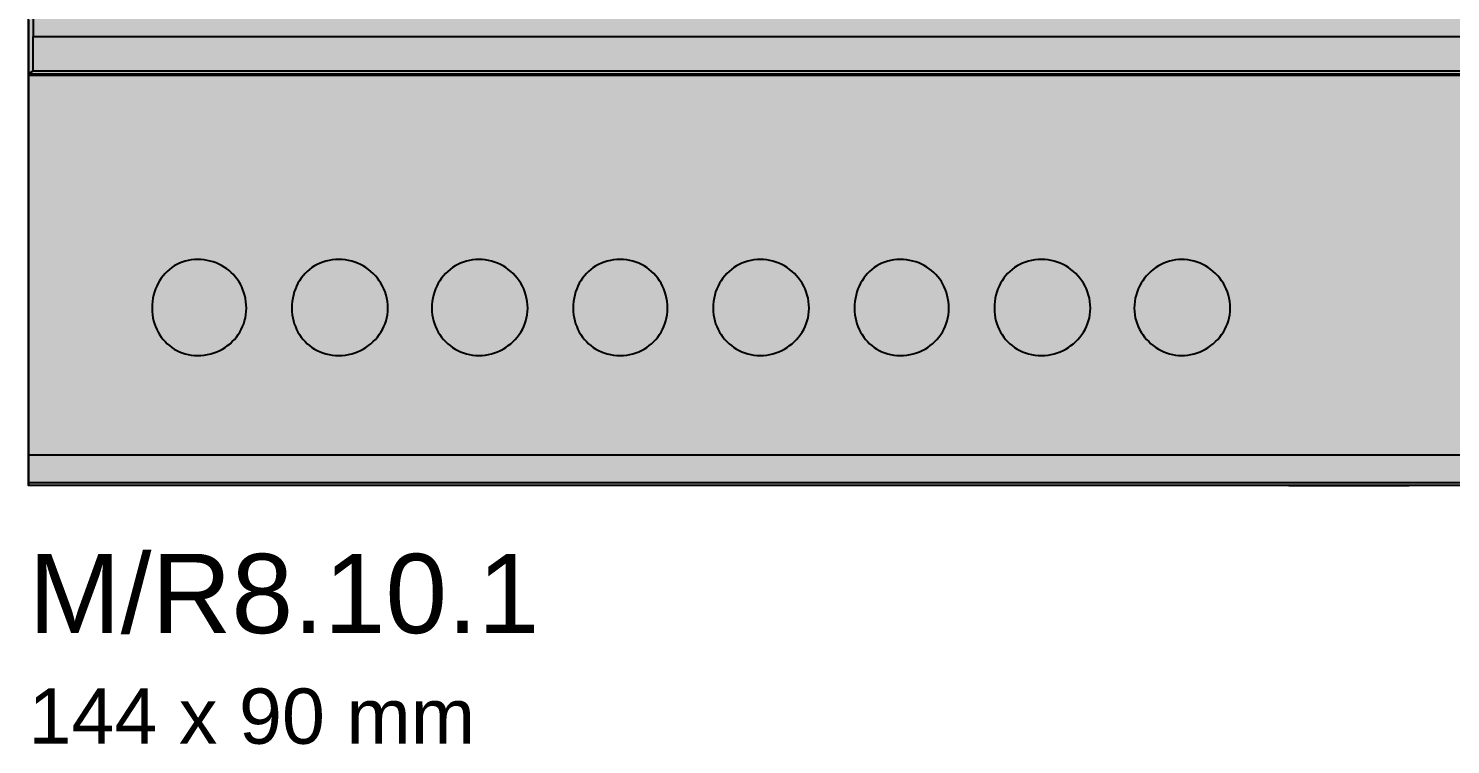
# Model space of a CAD drawing. Header units: millimetres. Extents: x 0 to 966, y -664 to 90.
# Drawn here: x 250 to 327.1, y -274 to -235.2 of the extents above; entities that cross this region are included whole.
import ezdxf

# ---------------------------------------------------------------- set-up
doc = ezdxf.new("R2010")
doc.units = ezdxf.units.MM
for name, color, linetype in [('HDL_BODY', 7, 'Continuous'), ('HDL_COLOUR', 7, 'Continuous'), ('HDL_DETAIL', 7, 'Continuous')]:
    doc.layers.add(name, color=color, linetype=linetype)
doc.styles.add('HDL_ARIAL', font='arial.ttf')

# ---------------------------------------------------------------- blocks, each defined once
blk = doc.blocks.new('M_R8.10.1_FRONT')
at = {"layer": 'HDL_BODY', "true_color": 0x202126}
blk.add_hatch(color=250, dxfattribs=at).paths.add_polyline_path([(0, 0), (144, 0), (144, 90), (0, 90)])
at = {"layer": 'HDL_BODY', "true_color": 0x2a2a30}
blk.add_hatch(color=250, dxfattribs=at).paths.add_polyline_path([(0.4, 20.52), (143.6, 20.52), (143.6, 68.31), (0.4, 68.31)])
at = {"layer": 'HDL_BODY', "true_color": 0x23242a}
blk.add_hatch(color=250, dxfattribs=at).paths.add_polyline_path([(0.4, 0.5), (143.6, 0.5), (143.6, 19.8), (0.4, 19.8)])
at = {"layer": 'HDL_COLOUR', "true_color": 0x18191d}
for points in [[(11.816, 9.618), (11.81, 9.796), (11.794, 9.97), (11.768, 10.141), (11.731, 10.307), (11.685, 10.469), (11.629, 10.626), (11.564, 10.777), (11.49, 10.923), (11.407, 11.063), (11.316, 11.197), (11.218, 11.325), (11.111, 11.446), (10.997, 11.56), (10.877, 11.666), (10.749, 11.765), (10.615, 11.856), (10.475, 11.938), (10.329, 12.012), (10.178, 12.077), (10.021, 12.133), (9.859, 12.18), (9.693, 12.217), (9.523, 12.243), (9.348, 12.259), (9.17, 12.265), (8.996, 12.259), (8.825, 12.241), (8.659, 12.212), (8.497, 12.173), (8.341, 12.123), (8.189, 12.062), (8.043, 11.992), (7.903, 11.912), (7.769, 11.823), (7.641, 11.725), (7.52, 11.618), (7.407, 11.504), (7.3, 11.381), (7.201, 11.251), (7.11, 11.114), (7.028, 10.971), (6.954, 10.82), (6.889, 10.664), (6.833, 10.502), (6.786, 10.334), (6.749, 10.162), (6.723, 9.985), (6.707, 9.803), (6.701, 9.618), (6.707, 9.443), (6.723, 9.271), (6.749, 9.102), (6.786, 8.938), (6.833, 8.778), (6.889, 8.622), (6.954, 8.472), (7.028, 8.327), (7.11, 8.188), (7.201, 8.055), (7.3, 7.928), (7.407, 7.809), (7.52, 7.697), (7.641, 7.593), (7.769, 7.496), (7.903, 7.409), (8.043, 7.33), (8.189, 7.26), (8.341, 7.2), (8.497, 7.15), (8.659, 7.111), (8.825, 7.082), (8.996, 7.065), (9.17, 7.059), (9.356, 7.065), (9.537, 7.082), (9.714, 7.111), (9.887, 7.15), (10.054, 7.2), (10.216, 7.26), (10.372, 7.33), (10.522, 7.409), (10.666, 7.496), (10.803, 7.593), (10.933, 7.697), (11.055, 7.809), (11.17, 7.928), (11.276, 8.055), (11.374, 8.188), (11.463, 8.327), (11.543, 8.472), (11.613, 8.622), (11.674, 8.778), (11.724, 8.938), (11.764, 9.102), (11.792, 9.271), (11.81, 9.443), (11.816, 9.618)], [(19.488, 9.618), (19.481, 9.803), (19.463, 9.985), (19.432, 10.162), (19.39, 10.334), (19.337, 10.502), (19.273, 10.664), (19.199, 10.82), (19.115, 10.971), (19.023, 11.114), (18.921, 11.251), (18.812, 11.381), (18.694, 11.504), (18.569, 11.618), (18.437, 11.725), (18.299, 11.823), (18.155, 11.912), (18.006, 11.992), (17.851, 12.062), (17.692, 12.123), (17.528, 12.173), (17.361, 12.212), (17.191, 12.241), (17.018, 12.259), (16.842, 12.265), (16.657, 12.259), (16.477, 12.241), (16.302, 12.212), (16.132, 12.173), (15.968, 12.123), (15.81, 12.062), (15.658, 11.992), (15.513, 11.912), (15.374, 11.823), (15.243, 11.725), (15.118, 11.618), (15.001, 11.504), (14.892, 11.381), (14.791, 11.251), (14.699, 11.114), (14.615, 10.971), (14.54, 10.82), (14.474, 10.664), (14.417, 10.502), (14.37, 10.334), (14.333, 10.162), (14.306, 9.985), (14.29, 9.803), (14.285, 9.618), (14.29, 9.443), (14.306, 9.271), (14.333, 9.102), (14.37, 8.938), (14.417, 8.778), (14.474, 8.622), (14.54, 8.472), (14.615, 8.327), (14.699, 8.188), (14.791, 8.055), (14.892, 7.928), (15.001, 7.809), (15.118, 7.697), (15.243, 7.593), (15.374, 7.496), (15.513, 7.409), (15.658, 7.33), (15.81, 7.26), (15.968, 7.2), (16.132, 7.15), (16.302, 7.111), (16.477, 7.082), (16.657, 7.065), (16.842, 7.059), (17.018, 7.065), (17.191, 7.082), (17.361, 7.111), (17.528, 7.15), (17.692, 7.2), (17.851, 7.26), (18.006, 7.33), (18.155, 7.409), (18.299, 7.496), (18.437, 7.593), (18.569, 7.697), (18.694, 7.809), (18.812, 7.928), (18.921, 8.055), (19.023, 8.188), (19.115, 8.327), (19.199, 8.472), (19.273, 8.622), (19.337, 8.778), (19.39, 8.938), (19.432, 9.102), (19.463, 9.271), (19.481, 9.443), (19.488, 9.618)], [(27.071, 9.618), (27.065, 9.803), (27.046, 9.985), (27.015, 10.162), (26.973, 10.334), (26.92, 10.502), (26.856, 10.664), (26.782, 10.82), (26.699, 10.971), (26.606, 11.114), (26.505, 11.251), (26.395, 11.381), (26.278, 11.504), (26.153, 11.618), (26.021, 11.725), (25.883, 11.823), (25.739, 11.912), (25.589, 11.992), (25.434, 12.062), (25.275, 12.123), (25.112, 12.173), (24.945, 12.212), (24.774, 12.241), (24.601, 12.259), (24.426, 12.265), (24.251, 12.259), (24.079, 12.241), (23.911, 12.212), (23.746, 12.173), (23.586, 12.123), (23.431, 12.062), (23.281, 11.992), (23.136, 11.912), (22.997, 11.823), (22.864, 11.725), (22.738, 11.618), (22.618, 11.504), (22.506, 11.381), (22.402, 11.251), (22.306, 11.114), (22.218, 10.971), (22.139, 10.82), (22.07, 10.664), (22.01, 10.502), (21.96, 10.334), (21.921, 10.162), (21.892, 9.985), (21.875, 9.803), (21.869, 9.618), (21.875, 9.443), (21.892, 9.271), (21.921, 9.102), (21.96, 8.938), (22.01, 8.778), (22.07, 8.622), (22.139, 8.472), (22.218, 8.327), (22.306, 8.188), (22.402, 8.055), (22.506, 7.928), (22.618, 7.809), (22.738, 7.697), (22.864, 7.593), (22.997, 7.496), (23.136, 7.409), (23.281, 7.33), (23.431, 7.26), (23.586, 7.2), (23.746, 7.15), (23.911, 7.111), (24.079, 7.082), (24.251, 7.065), (24.426, 7.059), (24.601, 7.065), (24.774, 7.082), (24.945, 7.111), (25.112, 7.15), (25.275, 7.2), (25.434, 7.26), (25.589, 7.33), (25.739, 7.409), (25.883, 7.496), (26.021, 7.593), (26.153, 7.697), (26.278, 7.809), (26.395, 7.928), (26.505, 8.055), (26.606, 8.188), (26.699, 8.327), (26.782, 8.472), (26.856, 8.622), (26.92, 8.778), (26.973, 8.938), (27.015, 9.102), (27.046, 9.271), (27.065, 9.443), (27.071, 9.618)], [(34.655, 9.618), (34.649, 9.803), (34.632, 9.985), (34.603, 10.162), (34.564, 10.334), (34.514, 10.502), (34.454, 10.664), (34.385, 10.82), (34.306, 10.971), (34.218, 11.114), (34.122, 11.251), (34.018, 11.381), (33.906, 11.504), (33.787, 11.618), (33.661, 11.725), (33.528, 11.823), (33.389, 11.912), (33.244, 11.992), (33.093, 12.062), (32.938, 12.123), (32.778, 12.173), (32.614, 12.212), (32.446, 12.241), (32.274, 12.259), (32.099, 12.265), (31.914, 12.259), (31.733, 12.241), (31.558, 12.212), (31.388, 12.173), (31.224, 12.123), (31.066, 12.062), (30.914, 11.992), (30.769, 11.912), (30.63, 11.823), (30.498, 11.725), (30.374, 11.618), (30.257, 11.504), (30.147, 11.381), (30.046, 11.251), (29.954, 11.114), (29.87, 10.971), (29.794, 10.82), (29.728, 10.664), (29.672, 10.502), (29.625, 10.334), (29.588, 10.162), (29.561, 9.985), (29.545, 9.803), (29.539, 9.618), (29.545, 9.443), (29.561, 9.271), (29.588, 9.102), (29.625, 8.938), (29.672, 8.778), (29.728, 8.622), (29.794, 8.472), (29.87, 8.327), (29.954, 8.188), (30.046, 8.055), (30.147, 7.928), (30.257, 7.809), (30.374, 7.697), (30.498, 7.593), (30.63, 7.496), (30.769, 7.409), (30.914, 7.33), (31.066, 7.26), (31.224, 7.2), (31.388, 7.15), (31.558, 7.111), (31.733, 7.082), (31.914, 7.065), (32.099, 7.059), (32.274, 7.065), (32.446, 7.082), (32.614, 7.111), (32.778, 7.15), (32.938, 7.2), (33.093, 7.26), (33.244, 7.33), (33.389, 7.409), (33.528, 7.496), (33.661, 7.593), (33.787, 7.697), (33.906, 7.809), (34.018, 7.928), (34.122, 8.055), (34.218, 8.188), (34.306, 8.327), (34.385, 8.472), (34.454, 8.622), (34.514, 8.778), (34.564, 8.938), (34.603, 9.102), (34.632, 9.271), (34.649, 9.443), (34.655, 9.618)], [(42.328, 9.618), (42.322, 9.803), (42.303, 9.985), (42.272, 10.162), (42.23, 10.334), (42.177, 10.502), (42.113, 10.664), (42.039, 10.82), (41.955, 10.971), (41.863, 11.114), (41.761, 11.251), (41.652, 11.381), (41.534, 11.504), (41.409, 11.618), (41.277, 11.725), (41.139, 11.823), (40.995, 11.912), (40.845, 11.992), (40.691, 12.062), (40.531, 12.123), (40.368, 12.173), (40.201, 12.212), (40.031, 12.241), (39.857, 12.259), (39.682, 12.265), (39.507, 12.259), (39.335, 12.241), (39.167, 12.212), (39.003, 12.173), (38.843, 12.123), (38.687, 12.062), (38.537, 11.992), (38.392, 11.912), (38.252, 11.823), (38.119, 11.725), (37.993, 11.618), (37.873, 11.504), (37.761, 11.381), (37.657, 11.251), (37.561, 11.114), (37.473, 10.971), (37.394, 10.82), (37.324, 10.664), (37.264, 10.502), (37.214, 10.334), (37.175, 10.162), (37.146, 9.985), (37.129, 9.803), (37.123, 9.618), (37.129, 9.443), (37.146, 9.271), (37.175, 9.102), (37.214, 8.938), (37.264, 8.778), (37.324, 8.622), (37.394, 8.472), (37.473, 8.327), (37.561, 8.188), (37.657, 8.055), (37.761, 7.928), (37.873, 7.809), (37.993, 7.697), (38.119, 7.593), (38.252, 7.496), (38.392, 7.409), (38.537, 7.33), (38.687, 7.26), (38.843, 7.2), (39.003, 7.15), (39.167, 7.111), (39.335, 7.082), (39.507, 7.065), (39.682, 7.059), (39.857, 7.065), (40.031, 7.082), (40.201, 7.111), (40.368, 7.15), (40.531, 7.2), (40.691, 7.26), (40.845, 7.33), (40.995, 7.409), (41.139, 7.496), (41.277, 7.593), (41.409, 7.697), (41.534, 7.809), (41.652, 7.928), (41.761, 8.055), (41.863, 8.188), (41.955, 8.327), (42.039, 8.472), (42.113, 8.622), (42.177, 8.778), (42.23, 8.938), (42.272, 9.102), (42.303, 9.271), (42.322, 9.443), (42.328, 9.618)], [(49.911, 9.618), (49.906, 9.796), (49.89, 9.97), (49.863, 10.141), (49.826, 10.307), (49.78, 10.469), (49.724, 10.626), (49.659, 10.777), (49.585, 10.923), (49.503, 11.063), (49.412, 11.197), (49.313, 11.325), (49.207, 11.446), (49.093, 11.56), (48.972, 11.666), (48.845, 11.765), (48.711, 11.856), (48.571, 11.938), (48.425, 12.012), (48.273, 12.077), (48.117, 12.133), (47.955, 12.18), (47.789, 12.217), (47.618, 12.243), (47.444, 12.259), (47.265, 12.265), (47.091, 12.259), (46.92, 12.241), (46.754, 12.212), (46.593, 12.173), (46.436, 12.123), (46.284, 12.062), (46.138, 11.992), (45.998, 11.912), (45.864, 11.823), (45.736, 11.725), (45.615, 11.618), (45.501, 11.504), (45.395, 11.381), (45.296, 11.251), (45.205, 11.114), (45.122, 10.971), (45.048, 10.82), (44.983, 10.664), (44.927, 10.502), (44.88, 10.334), (44.843, 10.162), (44.817, 9.985), (44.801, 9.803), (44.795, 9.618), (44.801, 9.443), (44.817, 9.271), (44.843, 9.102), (44.88, 8.938), (44.927, 8.778), (44.983, 8.622), (45.048, 8.472), (45.122, 8.327), (45.205, 8.188), (45.296, 8.055), (45.395, 7.928), (45.501, 7.809), (45.615, 7.697), (45.736, 7.593), (45.864, 7.496), (45.998, 7.409), (46.138, 7.33), (46.284, 7.26), (46.436, 7.2), (46.593, 7.15), (46.754, 7.111), (46.92, 7.082), (47.091, 7.065), (47.265, 7.059), (47.451, 7.065), (47.633, 7.082), (47.81, 7.111), (47.982, 7.15), (48.15, 7.2), (48.312, 7.26), (48.468, 7.33), (48.618, 7.409), (48.762, 7.496), (48.899, 7.593), (49.028, 7.697), (49.151, 7.809), (49.265, 7.928), (49.372, 8.055), (49.47, 8.188), (49.559, 8.327), (49.638, 8.472), (49.709, 8.622), (49.769, 8.778), (49.819, 8.938), (49.859, 9.102), (49.888, 9.271), (49.905, 9.443), (49.911, 9.618)], [(57.584, 9.618), (57.577, 9.803), (57.559, 9.985), (57.528, 10.162), (57.486, 10.334), (57.432, 10.502), (57.369, 10.664), (57.295, 10.82), (57.211, 10.971), (57.119, 11.114), (57.017, 11.251), (56.907, 11.381), (56.79, 11.504), (56.665, 11.618), (56.533, 11.725), (56.395, 11.823), (56.251, 11.912), (56.101, 11.992), (55.946, 12.062), (55.787, 12.123), (55.624, 12.173), (55.457, 12.212), (55.286, 12.241), (55.113, 12.259), (54.938, 12.265), (54.753, 12.259), (54.572, 12.241), (54.397, 12.212), (54.227, 12.173), (54.063, 12.123), (53.905, 12.062), (53.753, 11.992), (53.608, 11.912), (53.469, 11.823), (53.337, 11.725), (53.213, 11.618), (53.096, 11.504), (52.987, 11.381), (52.885, 11.251), (52.793, 11.114), (52.709, 10.971), (52.633, 10.82), (52.567, 10.664), (52.511, 10.502), (52.464, 10.334), (52.427, 10.162), (52.4, 9.985), (52.384, 9.803), (52.378, 9.618), (52.384, 9.443), (52.4, 9.271), (52.427, 9.102), (52.464, 8.938), (52.511, 8.778), (52.567, 8.622), (52.633, 8.472), (52.709, 8.327), (52.793, 8.188), (52.885, 8.055), (52.987, 7.928), (53.096, 7.809), (53.213, 7.697), (53.337, 7.593), (53.469, 7.496), (53.608, 7.409), (53.753, 7.33), (53.905, 7.26), (54.063, 7.2), (54.227, 7.15), (54.397, 7.111), (54.572, 7.082), (54.753, 7.065), (54.938, 7.059), (55.113, 7.065), (55.286, 7.082), (55.457, 7.111), (55.624, 7.15), (55.787, 7.2), (55.946, 7.26), (56.101, 7.33), (56.251, 7.409), (56.395, 7.496), (56.533, 7.593), (56.665, 7.697), (56.79, 7.809), (56.907, 7.928), (57.017, 8.055), (57.119, 8.188), (57.211, 8.327), (57.295, 8.472), (57.369, 8.622), (57.432, 8.778), (57.486, 8.938), (57.528, 9.102), (57.559, 9.271), (57.577, 9.443), (57.584, 9.618)], [(65.167, 9.618), (65.161, 9.803), (65.142, 9.985), (65.111, 10.162), (65.069, 10.334), (65.016, 10.502), (64.952, 10.664), (64.878, 10.82), (64.794, 10.971), (64.702, 11.114), (64.6, 11.251), (64.491, 11.381), (64.373, 11.504), (64.248, 11.618), (64.116, 11.725), (63.978, 11.823), (63.834, 11.912), (63.684, 11.992), (63.53, 12.062), (63.37, 12.123), (63.207, 12.173), (63.04, 12.212), (62.87, 12.241), (62.696, 12.259), (62.521, 12.265), (62.356, 12.259), (62.193, 12.241), (62.031, 12.212), (61.872, 12.173), (61.716, 12.123), (61.563, 12.062), (61.414, 11.992), (61.27, 11.912), (61.13, 11.823), (60.996, 11.725), (60.868, 11.618), (60.746, 11.504), (60.631, 11.381), (60.524, 11.251), (60.424, 11.114), (60.333, 10.971), (60.251, 10.82), (60.178, 10.664), (60.115, 10.502), (60.062, 10.334), (60.02, 10.162), (59.99, 9.985), (59.971, 9.803), (59.965, 9.618), (59.971, 9.443), (59.99, 9.271), (60.02, 9.102), (60.062, 8.938), (60.115, 8.778), (60.178, 8.622), (60.251, 8.472), (60.333, 8.327), (60.424, 8.188), (60.524, 8.055), (60.631, 7.928), (60.746, 7.809), (60.868, 7.697), (60.996, 7.593), (61.13, 7.496), (61.27, 7.409), (61.414, 7.33), (61.563, 7.26), (61.716, 7.2), (61.872, 7.15), (62.031, 7.111), (62.193, 7.082), (62.356, 7.065), (62.521, 7.059), (62.696, 7.065), (62.87, 7.082), (63.04, 7.111), (63.207, 7.15), (63.37, 7.2), (63.53, 7.26), (63.684, 7.33), (63.834, 7.409), (63.978, 7.496), (64.116, 7.593), (64.248, 7.697), (64.373, 7.809), (64.491, 7.928), (64.6, 8.055), (64.702, 8.188), (64.794, 8.327), (64.878, 8.472), (64.952, 8.622), (65.016, 8.778), (65.069, 8.938), (65.111, 9.102), (65.142, 9.271), (65.161, 9.443), (65.167, 9.618)]]:
    blk.add_hatch(color=250, dxfattribs=at).paths.add_polyline_path(points)
at = {"layer": 'HDL_DETAIL', "color": 251, "true_color": 0x52555c}
for points in [[(0, 90), (144, 90), (144, 0), (0, 0), (0, 90)], [(0, 67.766), (144, 67.766), (144, 22.235), (0, 22.235), (0, 67.766)], [(0, 21.088), (0, 21.088)], [(0, 21.088), (0, 21.088)], [(0, 21.088), (0, 21.088)], [(0, 21.088), (0, 21.088)], [(0, 21.088), (0, 21.088)], [(0, 21.088), (0, 21.088)], [(0, 21.088), (0, 21.088)], [(0, 21.088), (0, 21.088)], [(0, 21.088), (0, 21.088)], [(0, 21.088), (0, 21.088)], [(0, 21.088), (0, 21.088)], [(0, 21.088), (0, 21.088)], [(0, 21.088), (0, 21.088)], [(0, 21.088), (0, 21.088)], [(0, 21.088), (0, 21.088)], [(0, 21.088), (0, 21.088)], [(0, 21.088), (0, 21.088)], [(0, 21.088), (0, 21.088)], [(0, 21.088), (0, 21.088)], [(0, 21.088), (0, 21.088)], [(0, 21.088), (0, 21.088)], [(0, 20.824), (0, 20.824)], [(0, 20.824), (0, 20.824)], [(0, 20.824), (0, 20.824)], [(0, 20.824), (0, 20.824)], [(0, 20.824), (0, 20.824)], [(0, 20.824), (0, 20.824)], [(0, 20.824), (0, 20.824)], [(0, 20.824), (0, 20.824)], [(0, 20.824), (0, 20.824)], [(0, 20.824), (0, 20.824)], [(0, 20.824), (0, 20.824)], [(0, 20.824), (0, 20.824)], [(0, 20.824), (0, 20.824)], [(0, 20.824), (0, 20.824)], [(0, 20.824), (0, 20.824)], [(0, 20.824), (0, 20.824)], [(0, 20.824), (0, 20.824)], [(0, 20.824), (0, 20.824)], [(0, 20.824), (0, 20.824)], [(0, 20.824), (0, 20.824)], [(0, 20.824), (0, 20.824)], [(0, 14.824), (0, 14.824)], [(0, 14.824), (0, 14.824)], [(0, 14.824), (0, 14.824)], [(0, 14.824), (0, 14.824)], [(0, 14.824), (0, 14.824)], [(0, 14.824), (0, 14.824)], [(0, 14.824), (0, 14.824)], [(0, 14.824), (0, 14.824)], [(0, 14.824), (0, 14.824)], [(0, 14.824), (0, 14.824)], [(0, 14.824), (0, 14.824)], [(0, 14.824), (0, 14.824)], [(0, 14.824), (0, 14.824)], [(0, 14.824), (0, 14.824)], [(0, 14.824), (0, 14.824)], [(0, 14.824), (0, 14.824)], [(0, 14.824), (0, 14.824)], [(0, 14.824), (0, 14.824)], [(0, 14.824), (0, 14.824)], [(0, 14.824), (0, 14.824)], [(0, 14.824), (0, 14.824)], [(0, 14.559), (0, 14.559)], [(0, 14.559), (0, 14.559)], [(0, 14.559), (0, 14.559)], [(0, 14.559), (0, 14.559)], [(0, 14.559), (0, 14.559)], [(0, 14.559), (0, 14.559)], [(0, 14.559), (0, 14.559)], [(0, 14.559), (0, 14.559)], [(0, 14.559), (0, 14.559)], [(0, 14.559), (0, 14.559)], [(0, 14.559), (0, 14.559)], [(0, 14.559), (0, 14.559)], [(0, 14.559), (0, 14.559)], [(0, 14.559), (0, 14.559)], [(0, 14.559), (0, 14.559)], [(0, 14.559), (0, 14.559)], [(0, 14.559), (0, 14.559)], [(0, 14.559), (0, 14.559)], [(0, 14.559), (0, 14.559)], [(0, 14.559), (0, 14.559)], [(0, 14.559), (0, 14.559)], [(11.816, 9.618), (11.81, 9.796), (11.794, 9.97), (11.768, 10.141), (11.731, 10.307), (11.685, 10.469), (11.629, 10.626), (11.564, 10.777), (11.49, 10.923), (11.407, 11.063), (11.316, 11.197), (11.218, 11.325), (11.111, 11.446), (10.997, 11.56), (10.877, 11.666), (10.749, 11.765), (10.615, 11.856), (10.475, 11.938), (10.329, 12.012), (10.178, 12.077), (10.021, 12.133), (9.859, 12.18), (9.693, 12.217), (9.523, 12.243), (9.348, 12.259), (9.17, 12.265), (8.996, 12.259), (8.825, 12.241), (8.659, 12.212), (8.497, 12.173), (8.341, 12.123), (8.189, 12.062), (8.043, 11.992), (7.903, 11.912), (7.769, 11.823), (7.641, 11.725), (7.52, 11.618), (7.407, 11.504), (7.3, 11.381), (7.201, 11.251), (7.11, 11.114), (7.028, 10.971), (6.954, 10.82), (6.889, 10.664), (6.833, 10.502), (6.786, 10.334), (6.749, 10.162), (6.723, 9.985), (6.707, 9.803), (6.701, 9.618), (6.707, 9.443), (6.723, 9.271), (6.749, 9.102), (6.786, 8.938), (6.833, 8.778), (6.889, 8.622), (6.954, 8.472), (7.028, 8.327), (7.11, 8.188), (7.201, 8.055), (7.3, 7.928), (7.407, 7.809), (7.52, 7.697), (7.641, 7.593), (7.769, 7.496), (7.903, 7.409), (8.043, 7.33), (8.189, 7.26), (8.341, 7.2), (8.497, 7.15), (8.659, 7.111), (8.825, 7.082), (8.996, 7.065), (9.17, 7.059), (9.356, 7.065), (9.537, 7.082), (9.714, 7.111), (9.887, 7.15), (10.054, 7.2), (10.216, 7.26), (10.372, 7.33), (10.522, 7.409), (10.666, 7.496), (10.803, 7.593), (10.933, 7.697), (11.055, 7.809), (11.17, 7.928), (11.276, 8.055), (11.374, 8.188), (11.463, 8.327), (11.543, 8.472), (11.613, 8.622), (11.674, 8.778), (11.724, 8.938), (11.764, 9.102), (11.792, 9.271), (11.81, 9.443), (11.816, 9.618)], [(19.488, 9.618), (19.481, 9.803), (19.463, 9.985), (19.432, 10.162), (19.39, 10.334), (19.337, 10.502), (19.273, 10.664), (19.199, 10.82), (19.115, 10.971), (19.023, 11.114), (18.921, 11.251), (18.812, 11.381), (18.694, 11.504), (18.569, 11.618), (18.437, 11.725), (18.299, 11.823), (18.155, 11.912), (18.006, 11.992), (17.851, 12.062), (17.692, 12.123), (17.528, 12.173), (17.361, 12.212), (17.191, 12.241), (17.018, 12.259), (16.842, 12.265), (16.657, 12.259), (16.477, 12.241), (16.302, 12.212), (16.132, 12.173), (15.968, 12.123), (15.81, 12.062), (15.658, 11.992), (15.513, 11.912), (15.374, 11.823), (15.243, 11.725), (15.118, 11.618), (15.001, 11.504), (14.892, 11.381), (14.791, 11.251), (14.699, 11.114), (14.615, 10.971), (14.54, 10.82), (14.474, 10.664), (14.417, 10.502), (14.37, 10.334), (14.333, 10.162), (14.306, 9.985), (14.29, 9.803), (14.285, 9.618), (14.29, 9.443), (14.306, 9.271), (14.333, 9.102), (14.37, 8.938), (14.417, 8.778), (14.474, 8.622), (14.54, 8.472), (14.615, 8.327), (14.699, 8.188), (14.791, 8.055), (14.892, 7.928), (15.001, 7.809), (15.118, 7.697), (15.243, 7.593), (15.374, 7.496), (15.513, 7.409), (15.658, 7.33), (15.81, 7.26), (15.968, 7.2), (16.132, 7.15), (16.302, 7.111), (16.477, 7.082), (16.657, 7.065), (16.842, 7.059), (17.018, 7.065), (17.191, 7.082), (17.361, 7.111), (17.528, 7.15), (17.692, 7.2), (17.851, 7.26), (18.006, 7.33), (18.155, 7.409), (18.299, 7.496), (18.437, 7.593), (18.569, 7.697), (18.694, 7.809), (18.812, 7.928), (18.921, 8.055), (19.023, 8.188), (19.115, 8.327), (19.199, 8.472), (19.273, 8.622), (19.337, 8.778), (19.39, 8.938), (19.432, 9.102), (19.463, 9.271), (19.481, 9.443), (19.488, 9.618)], [(27.071, 9.618), (27.065, 9.803), (27.046, 9.985), (27.015, 10.162), (26.973, 10.334), (26.92, 10.502), (26.856, 10.664), (26.782, 10.82), (26.699, 10.971), (26.606, 11.114), (26.505, 11.251), (26.395, 11.381), (26.278, 11.504), (26.153, 11.618), (26.021, 11.725), (25.883, 11.823), (25.739, 11.912), (25.589, 11.992), (25.434, 12.062), (25.275, 12.123), (25.112, 12.173), (24.945, 12.212), (24.774, 12.241), (24.601, 12.259), (24.426, 12.265), (24.251, 12.259), (24.079, 12.241), (23.911, 12.212), (23.746, 12.173), (23.586, 12.123), (23.431, 12.062), (23.281, 11.992), (23.136, 11.912), (22.997, 11.823), (22.864, 11.725), (22.738, 11.618), (22.618, 11.504), (22.506, 11.381), (22.402, 11.251), (22.306, 11.114), (22.218, 10.971), (22.139, 10.82), (22.07, 10.664), (22.01, 10.502), (21.96, 10.334), (21.921, 10.162), (21.892, 9.985), (21.875, 9.803), (21.869, 9.618), (21.875, 9.443), (21.892, 9.271), (21.921, 9.102), (21.96, 8.938), (22.01, 8.778), (22.07, 8.622), (22.139, 8.472), (22.218, 8.327), (22.306, 8.188), (22.402, 8.055), (22.506, 7.928), (22.618, 7.809), (22.738, 7.697), (22.864, 7.593), (22.997, 7.496), (23.136, 7.409), (23.281, 7.33), (23.431, 7.26), (23.586, 7.2), (23.746, 7.15), (23.911, 7.111), (24.079, 7.082), (24.251, 7.065), (24.426, 7.059), (24.601, 7.065), (24.774, 7.082), (24.945, 7.111), (25.112, 7.15), (25.275, 7.2), (25.434, 7.26), (25.589, 7.33), (25.739, 7.409), (25.883, 7.496), (26.021, 7.593), (26.153, 7.697), (26.278, 7.809), (26.395, 7.928), (26.505, 8.055), (26.606, 8.188), (26.699, 8.327), (26.782, 8.472), (26.856, 8.622), (26.92, 8.778), (26.973, 8.938), (27.015, 9.102), (27.046, 9.271), (27.065, 9.443), (27.071, 9.618)], [(34.655, 9.618), (34.649, 9.803), (34.632, 9.985), (34.603, 10.162), (34.564, 10.334), (34.514, 10.502), (34.454, 10.664), (34.385, 10.82), (34.306, 10.971), (34.218, 11.114), (34.122, 11.251), (34.018, 11.381), (33.906, 11.504), (33.787, 11.618), (33.661, 11.725), (33.528, 11.823), (33.389, 11.912), (33.244, 11.992), (33.093, 12.062), (32.938, 12.123), (32.778, 12.173), (32.614, 12.212), (32.446, 12.241), (32.274, 12.259), (32.099, 12.265), (31.914, 12.259), (31.733, 12.241), (31.558, 12.212), (31.388, 12.173), (31.224, 12.123), (31.066, 12.062), (30.914, 11.992), (30.769, 11.912), (30.63, 11.823), (30.498, 11.725), (30.374, 11.618), (30.257, 11.504), (30.147, 11.381), (30.046, 11.251), (29.954, 11.114), (29.87, 10.971), (29.794, 10.82), (29.728, 10.664), (29.672, 10.502), (29.625, 10.334), (29.588, 10.162), (29.561, 9.985), (29.545, 9.803), (29.539, 9.618), (29.545, 9.443), (29.561, 9.271), (29.588, 9.102), (29.625, 8.938), (29.672, 8.778), (29.728, 8.622), (29.794, 8.472), (29.87, 8.327), (29.954, 8.188), (30.046, 8.055), (30.147, 7.928), (30.257, 7.809), (30.374, 7.697), (30.498, 7.593), (30.63, 7.496), (30.769, 7.409), (30.914, 7.33), (31.066, 7.26), (31.224, 7.2), (31.388, 7.15), (31.558, 7.111), (31.733, 7.082), (31.914, 7.065), (32.099, 7.059), (32.274, 7.065), (32.446, 7.082), (32.614, 7.111), (32.778, 7.15), (32.938, 7.2), (33.093, 7.26), (33.244, 7.33), (33.389, 7.409), (33.528, 7.496), (33.661, 7.593), (33.787, 7.697), (33.906, 7.809), (34.018, 7.928), (34.122, 8.055), (34.218, 8.188), (34.306, 8.327), (34.385, 8.472), (34.454, 8.622), (34.514, 8.778), (34.564, 8.938), (34.603, 9.102), (34.632, 9.271), (34.649, 9.443), (34.655, 9.618)], [(42.328, 9.618), (42.322, 9.803), (42.303, 9.985), (42.272, 10.162), (42.23, 10.334), (42.177, 10.502), (42.113, 10.664), (42.039, 10.82), (41.955, 10.971), (41.863, 11.114), (41.761, 11.251), (41.652, 11.381), (41.534, 11.504), (41.409, 11.618), (41.277, 11.725), (41.139, 11.823), (40.995, 11.912), (40.845, 11.992), (40.691, 12.062), (40.531, 12.123), (40.368, 12.173), (40.201, 12.212), (40.031, 12.241), (39.857, 12.259), (39.682, 12.265), (39.507, 12.259), (39.335, 12.241), (39.167, 12.212), (39.003, 12.173), (38.843, 12.123), (38.687, 12.062), (38.537, 11.992), (38.392, 11.912), (38.252, 11.823), (38.119, 11.725), (37.993, 11.618), (37.873, 11.504), (37.761, 11.381), (37.657, 11.251), (37.561, 11.114), (37.473, 10.971), (37.394, 10.82), (37.324, 10.664), (37.264, 10.502), (37.214, 10.334), (37.175, 10.162), (37.146, 9.985), (37.129, 9.803), (37.123, 9.618), (37.129, 9.443), (37.146, 9.271), (37.175, 9.102), (37.214, 8.938), (37.264, 8.778), (37.324, 8.622), (37.394, 8.472), (37.473, 8.327), (37.561, 8.188), (37.657, 8.055), (37.761, 7.928), (37.873, 7.809), (37.993, 7.697), (38.119, 7.593), (38.252, 7.496), (38.392, 7.409), (38.537, 7.33), (38.687, 7.26), (38.843, 7.2), (39.003, 7.15), (39.167, 7.111), (39.335, 7.082), (39.507, 7.065), (39.682, 7.059), (39.857, 7.065), (40.031, 7.082), (40.201, 7.111), (40.368, 7.15), (40.531, 7.2), (40.691, 7.26), (40.845, 7.33), (40.995, 7.409), (41.139, 7.496), (41.277, 7.593), (41.409, 7.697), (41.534, 7.809), (41.652, 7.928), (41.761, 8.055), (41.863, 8.188), (41.955, 8.327), (42.039, 8.472), (42.113, 8.622), (42.177, 8.778), (42.23, 8.938), (42.272, 9.102), (42.303, 9.271), (42.322, 9.443), (42.328, 9.618)], [(49.911, 9.618), (49.906, 9.796), (49.89, 9.97), (49.863, 10.141), (49.826, 10.307), (49.78, 10.469), (49.724, 10.626), (49.659, 10.777), (49.585, 10.923), (49.503, 11.063), (49.412, 11.197), (49.313, 11.325), (49.207, 11.446), (49.093, 11.56), (48.972, 11.666), (48.845, 11.765), (48.711, 11.856), (48.571, 11.938), (48.425, 12.012), (48.273, 12.077), (48.117, 12.133), (47.955, 12.18), (47.789, 12.217), (47.618, 12.243), (47.444, 12.259), (47.265, 12.265), (47.091, 12.259), (46.92, 12.241), (46.754, 12.212), (46.593, 12.173), (46.436, 12.123), (46.284, 12.062), (46.138, 11.992), (45.998, 11.912), (45.864, 11.823), (45.736, 11.725), (45.615, 11.618), (45.501, 11.504), (45.395, 11.381), (45.296, 11.251), (45.205, 11.114), (45.122, 10.971), (45.048, 10.82), (44.983, 10.664), (44.927, 10.502), (44.88, 10.334), (44.843, 10.162), (44.817, 9.985), (44.801, 9.803), (44.795, 9.618), (44.801, 9.443), (44.817, 9.271), (44.843, 9.102), (44.88, 8.938), (44.927, 8.778), (44.983, 8.622), (45.048, 8.472), (45.122, 8.327), (45.205, 8.188), (45.296, 8.055), (45.395, 7.928), (45.501, 7.809), (45.615, 7.697), (45.736, 7.593), (45.864, 7.496), (45.998, 7.409), (46.138, 7.33), (46.284, 7.26), (46.436, 7.2), (46.593, 7.15), (46.754, 7.111), (46.92, 7.082), (47.091, 7.065), (47.265, 7.059), (47.451, 7.065), (47.633, 7.082), (47.81, 7.111), (47.982, 7.15), (48.15, 7.2), (48.312, 7.26), (48.468, 7.33), (48.618, 7.409), (48.762, 7.496), (48.899, 7.593), (49.028, 7.697), (49.151, 7.809), (49.265, 7.928), (49.372, 8.055), (49.47, 8.188), (49.559, 8.327), (49.638, 8.472), (49.709, 8.622), (49.769, 8.778), (49.819, 8.938), (49.859, 9.102), (49.888, 9.271), (49.905, 9.443), (49.911, 9.618)], [(57.584, 9.618), (57.577, 9.803), (57.559, 9.985), (57.528, 10.162), (57.486, 10.334), (57.432, 10.502), (57.369, 10.664), (57.295, 10.82), (57.211, 10.971), (57.119, 11.114), (57.017, 11.251), (56.907, 11.381), (56.79, 11.504), (56.665, 11.618), (56.533, 11.725), (56.395, 11.823), (56.251, 11.912), (56.101, 11.992), (55.946, 12.062), (55.787, 12.123), (55.624, 12.173), (55.457, 12.212), (55.286, 12.241), (55.113, 12.259), (54.938, 12.265), (54.753, 12.259), (54.572, 12.241), (54.397, 12.212), (54.227, 12.173), (54.063, 12.123), (53.905, 12.062), (53.753, 11.992), (53.608, 11.912), (53.469, 11.823), (53.337, 11.725), (53.213, 11.618), (53.096, 11.504), (52.987, 11.381), (52.885, 11.251), (52.793, 11.114), (52.709, 10.971), (52.633, 10.82), (52.567, 10.664), (52.511, 10.502), (52.464, 10.334), (52.427, 10.162), (52.4, 9.985), (52.384, 9.803), (52.378, 9.618), (52.384, 9.443), (52.4, 9.271), (52.427, 9.102), (52.464, 8.938), (52.511, 8.778), (52.567, 8.622), (52.633, 8.472), (52.709, 8.327), (52.793, 8.188), (52.885, 8.055), (52.987, 7.928), (53.096, 7.809), (53.213, 7.697), (53.337, 7.593), (53.469, 7.496), (53.608, 7.409), (53.753, 7.33), (53.905, 7.26), (54.063, 7.2), (54.227, 7.15), (54.397, 7.111), (54.572, 7.082), (54.753, 7.065), (54.938, 7.059), (55.113, 7.065), (55.286, 7.082), (55.457, 7.111), (55.624, 7.15), (55.787, 7.2), (55.946, 7.26), (56.101, 7.33), (56.251, 7.409), (56.395, 7.496), (56.533, 7.593), (56.665, 7.697), (56.79, 7.809), (56.907, 7.928), (57.017, 8.055), (57.119, 8.188), (57.211, 8.327), (57.295, 8.472), (57.369, 8.622), (57.432, 8.778), (57.486, 8.938), (57.528, 9.102), (57.559, 9.271), (57.577, 9.443), (57.584, 9.618)], [(65.167, 9.618), (65.161, 9.803), (65.142, 9.985), (65.111, 10.162), (65.069, 10.334), (65.016, 10.502), (64.952, 10.664), (64.878, 10.82), (64.794, 10.971), (64.702, 11.114), (64.6, 11.251), (64.491, 11.381), (64.373, 11.504), (64.248, 11.618), (64.116, 11.725), (63.978, 11.823), (63.834, 11.912), (63.684, 11.992), (63.53, 12.062), (63.37, 12.123), (63.207, 12.173), (63.04, 12.212), (62.87, 12.241), (62.696, 12.259), (62.521, 12.265), (62.356, 12.259), (62.193, 12.241), (62.031, 12.212), (61.872, 12.173), (61.716, 12.123), (61.563, 12.062), (61.414, 11.992), (61.27, 11.912), (61.13, 11.823), (60.996, 11.725), (60.868, 11.618), (60.746, 11.504), (60.631, 11.381), (60.524, 11.251), (60.424, 11.114), (60.333, 10.971), (60.251, 10.82), (60.178, 10.664), (60.115, 10.502), (60.062, 10.334), (60.02, 10.162), (59.99, 9.985), (59.971, 9.803), (59.965, 9.618), (59.971, 9.443), (59.99, 9.271), (60.02, 9.102), (60.062, 8.938), (60.115, 8.778), (60.178, 8.622), (60.251, 8.472), (60.333, 8.327), (60.424, 8.188), (60.524, 8.055), (60.631, 7.928), (60.746, 7.809), (60.868, 7.697), (60.996, 7.593), (61.13, 7.496), (61.27, 7.409), (61.414, 7.33), (61.563, 7.26), (61.716, 7.2), (61.872, 7.15), (62.031, 7.111), (62.193, 7.082), (62.356, 7.065), (62.521, 7.059), (62.696, 7.065), (62.87, 7.082), (63.04, 7.111), (63.207, 7.15), (63.37, 7.2), (63.53, 7.26), (63.684, 7.33), (63.834, 7.409), (63.978, 7.496), (64.116, 7.593), (64.248, 7.697), (64.373, 7.809), (64.491, 7.928), (64.6, 8.055), (64.702, 8.188), (64.794, 8.327), (64.878, 8.472), (64.952, 8.622), (65.016, 8.778), (65.069, 8.938), (65.111, 9.102), (65.142, 9.271), (65.161, 9.443), (65.167, 9.618)], [(0, 10.412), (0, 10.412)], [(0, 10.412), (0, 10.412)], [(0, 10.412), (0, 10.412)], [(0, 10.412), (0, 10.412)], [(0, 10.412), (0, 10.412)], [(0, 10.412), (0, 10.412)], [(0, 10.412), (0, 10.412)], [(0, 10.412), (0, 10.412)], [(0, 10.412), (0, 10.412)], [(0, 10.412), (0, 10.412)], [(0, 10.412), (0, 10.412)], [(0, 10.412), (0, 10.412)], [(0, 10.412), (0, 10.412)], [(0, 10.412), (0, 10.412)], [(0, 10.412), (0, 10.412)], [(0, 10.412), (0, 10.412)], [(0, 10.412), (0, 10.412)], [(0, 10.412), (0, 10.412)], [(0, 10.412), (0, 10.412)], [(0, 10.412), (0, 10.412)], [(0, 10.412), (0, 10.412)], [(65.253, 0), (65.253, 0)], [(65.253, 0), (65.253, 0)], [(65.253, 0), (65.253, 0)], [(65.253, 0), (65.253, 0)], [(65.253, 0), (65.253, 0)], [(65.253, 0), (65.253, 0)], [(65.253, 0), (65.253, 0)], [(65.253, 0), (65.253, 0)], [(65.253, 0), (65.253, 0)], [(65.253, 0), (65.253, 0)], [(65.253, 0), (65.253, 0)], [(65.253, 0), (65.253, 0)], [(65.253, 0), (65.253, 0)], [(65.253, 0), (65.253, 0)], [(65.253, 0), (65.253, 0)], [(65.253, 0), (65.253, 0)], [(65.253, 0), (65.253, 0)], [(65.253, 0), (65.253, 0)], [(65.253, 0), (65.253, 0)], [(65.253, 0), (65.253, 0)], [(65.253, 0), (65.253, 0)], [(68.34, 0), (68.34, 0)], [(68.34, 0), (68.34, 0)], [(68.34, 0), (68.34, 0)], [(68.34, 0), (68.34, 0)], [(68.34, 0), (68.34, 0)], [(68.34, 0), (68.34, 0)], [(68.34, 0), (68.34, 0)], [(68.34, 0), (68.34, 0)], [(68.34, 0), (68.34, 0)], [(68.34, 0), (68.34, 0)], [(68.34, 0), (68.34, 0)], [(68.34, 0), (68.34, 0)], [(68.34, 0), (68.34, 0)], [(68.34, 0), (68.34, 0)], [(68.34, 0), (68.34, 0)], [(68.34, 0), (68.34, 0)], [(68.34, 0), (68.34, 0)], [(68.34, 0), (68.34, 0)], [(68.34, 0), (68.34, 0)], [(68.34, 0), (68.34, 0)], [(68.34, 0), (68.34, 0)], [(68.604, 0), (68.604, 0)], [(68.604, 0), (68.604, 0)], [(68.604, 0), (68.604, 0)], [(68.604, 0), (68.604, 0)], [(68.604, 0), (68.604, 0)], [(68.604, 0), (68.604, 0)], [(68.604, 0), (68.604, 0)], [(68.604, 0), (68.604, 0)], [(68.604, 0), (68.604, 0)], [(68.604, 0), (68.604, 0)], [(68.604, 0), (68.604, 0)], [(68.604, 0), (68.604, 0)], [(68.604, 0), (68.604, 0)], [(68.604, 0), (68.604, 0)], [(68.604, 0), (68.604, 0)], [(68.604, 0), (68.604, 0)], [(68.604, 0), (68.604, 0)], [(68.604, 0), (68.604, 0)], [(68.604, 0), (68.604, 0)], [(68.604, 0), (68.604, 0)], [(68.604, 0), (68.604, 0)], [(74.601, 0), (74.601, 0)], [(74.601, 0), (74.601, 0)], [(74.601, 0), (74.601, 0)], [(74.601, 0), (74.601, 0)], [(74.601, 0), (74.601, 0)], [(74.601, 0), (74.601, 0)], [(74.601, 0), (74.601, 0)], [(74.601, 0), (74.601, 0)], [(74.601, 0), (74.601, 0)], [(74.601, 0), (74.601, 0)], [(74.601, 0), (74.601, 0)], [(74.601, 0), (74.601, 0)], [(74.601, 0), (74.601, 0)], [(74.601, 0), (74.601, 0)], [(74.601, 0), (74.601, 0)], [(74.601, 0), (74.601, 0)], [(74.601, 0), (74.601, 0)], [(74.601, 0), (74.601, 0)], [(74.601, 0), (74.601, 0)], [(74.601, 0), (74.601, 0)], [(74.601, 0), (74.601, 0)], [(74.866, 0), (74.866, 0)], [(74.866, 0), (74.866, 0)], [(74.866, 0), (74.866, 0)], [(74.866, 0), (74.866, 0)], [(74.866, 0), (74.866, 0)], [(74.866, 0), (74.866, 0)], [(74.866, 0), (74.866, 0)], [(74.866, 0), (74.866, 0)], [(74.866, 0), (74.866, 0)], [(74.866, 0), (74.866, 0)], [(74.866, 0), (74.866, 0)], [(74.866, 0), (74.866, 0)], [(74.866, 0), (74.866, 0)], [(74.866, 0), (74.866, 0)], [(74.866, 0), (74.866, 0)], [(74.866, 0), (74.866, 0)], [(74.866, 0), (74.866, 0)], [(74.866, 0), (74.866, 0)], [(74.866, 0), (74.866, 0)], [(74.866, 0), (74.866, 0)], [(74.866, 0), (74.866, 0)]]:
    blk.add_lwpolyline(points, close=True, dxfattribs=at)
for points in [[(0.264, 26.206), (0.264, 25.5), (0.264, 24.883), (0.264, 24.353)], [(0, 25.236), (0, 25.147), (0, 24.883), (0, 23.382)], [(0.264, 22.5), (0.264, 22.588), (0.264, 22.853), (0.264, 24.353)], [(0.264, 24.353), (143.032, 24.353)], [(0.264, 24.353), (143.032, 24.353)], [(0.264, 24.353), (143.032, 24.353)], [(0.264, 24.353), (143.032, 24.353)], [(0.264, 24.353), (143.032, 24.353)], [(0.264, 24.353), (143.032, 24.353)], [(0.264, 24.353), (143.032, 24.353)], [(0.264, 24.353), (143.032, 24.353)], [(0.264, 24.353), (143.032, 24.353)], [(0.264, 24.353), (143.032, 24.353)], [(0.264, 24.353), (143.032, 24.353)], [(0.264, 24.353), (143.032, 24.353)], [(0.264, 24.353), (143.032, 24.353)], [(0.264, 24.353), (143.032, 24.353)], [(0.264, 24.353), (143.032, 24.353)], [(0.264, 24.353), (143.032, 24.353)], [(0.264, 24.353), (143.032, 24.353)], [(0.264, 24.353), (143.032, 24.353)], [(0.264, 24.353), (143.032, 24.353)], [(0.264, 24.353), (143.032, 24.353)], [(0.264, 24.353), (143.032, 24.353)], [(0, 23.382), (0, 21.088)], [(0, 23.382), (0, 21.088)], [(0, 23.382), (0, 21.088)], [(0, 23.382), (0, 21.088)], [(0, 23.382), (0, 21.088)], [(0, 23.382), (0, 21.088)], [(0, 23.382), (0, 21.088)], [(0, 23.382), (0, 21.088)], [(0, 23.382), (0, 21.088)], [(0, 23.382), (0, 21.088)], [(0, 23.382), (0, 21.088)], [(0, 23.382), (0, 21.088)], [(0, 23.382), (0, 21.088)], [(0, 23.382), (0, 21.088)], [(0, 23.382), (0, 21.088)], [(0, 23.382), (0, 21.088)], [(0, 23.382), (0, 21.088)], [(0, 23.382), (0, 21.088)], [(0, 23.382), (0, 21.088)], [(0, 23.382), (0, 21.088)], [(0, 23.382), (0, 21.088)], [(0, 22.324), (0.264, 22.5)], [(0, 22.324), (0.264, 22.5)], [(0, 22.324), (0.264, 22.5)], [(0, 22.324), (0.264, 22.5)], [(0, 22.324), (0.264, 22.5)], [(0, 22.324), (0.264, 22.5)], [(0, 22.324), (0.264, 22.5)], [(0, 22.324), (0.264, 22.5)], [(0, 22.324), (0.264, 22.5)], [(0, 22.324), (0.264, 22.5)], [(0, 22.324), (0.264, 22.5)], [(0, 22.324), (0.264, 22.5)], [(0, 22.324), (0.264, 22.5)], [(0, 22.324), (0.264, 22.5)], [(0, 22.324), (0.264, 22.5)], [(0, 22.324), (0.264, 22.5)], [(0, 22.324), (0.264, 22.5)], [(0, 22.324), (0.264, 22.5)], [(0, 22.324), (0.264, 22.5)], [(0, 22.324), (0.264, 22.5)], [(0, 22.324), (0.264, 22.5)], [(0.264, 22.5), (143.032, 22.5)], [(0.264, 22.5), (143.032, 22.5)], [(0.264, 22.5), (143.032, 22.5)], [(0.264, 22.5), (143.032, 22.5)], [(0.264, 22.5), (143.032, 22.5)], [(0.264, 22.5), (143.032, 22.5)], [(0.264, 22.5), (143.032, 22.5)], [(0.264, 22.5), (143.032, 22.5)], [(0.264, 22.5), (143.032, 22.5)], [(0.264, 22.5), (143.032, 22.5)], [(0.264, 22.5), (143.032, 22.5)], [(0.264, 22.5), (143.032, 22.5)], [(0.264, 22.5), (143.032, 22.5)], [(0.264, 22.5), (143.032, 22.5)], [(0.264, 22.5), (143.032, 22.5)], [(0.264, 22.5), (143.032, 22.5)], [(0.264, 22.5), (143.032, 22.5)], [(0.264, 22.5), (143.032, 22.5)], [(0.264, 22.5), (143.032, 22.5)], [(0.264, 22.5), (143.032, 22.5)], [(0.264, 22.5), (143.032, 22.5)], [(0, 22.324), (0, 1.676)], [(0, 22.324), (0, 1.676)], [(0, 22.324), (0, 1.676)], [(0, 22.324), (0, 1.676)], [(0, 22.324), (0, 1.676)], [(0, 22.324), (0, 1.676)], [(0, 22.324), (0, 1.676)], [(0, 22.324), (0, 1.676)], [(0, 22.324), (0, 1.676)], [(0, 22.324), (0, 1.676)], [(0, 22.324), (0, 1.676)], [(0, 22.324), (0, 1.676)], [(0, 22.324), (0, 1.676)], [(0, 22.324), (0, 1.676)], [(0, 22.324), (0, 1.676)], [(0, 22.324), (0, 1.676)], [(0, 22.324), (0, 1.676)], [(0, 22.324), (0, 1.676)], [(0, 22.324), (0, 1.676)], [(0, 22.324), (0, 1.676)], [(0, 22.324), (0, 1.676)], [(0, 22.324), (143.208, 22.324)], [(0, 22.324), (143.208, 22.324)], [(0, 22.324), (143.208, 22.324)], [(0, 22.324), (143.208, 22.324)], [(0, 22.324), (143.208, 22.324)], [(0, 22.324), (143.208, 22.324)], [(0, 22.324), (143.208, 22.324)], [(0, 22.324), (143.208, 22.324)], [(0, 22.324), (143.208, 22.324)], [(0, 22.324), (143.208, 22.324)], [(0, 22.324), (143.208, 22.324)], [(0, 22.324), (143.208, 22.324)], [(0, 22.324), (143.208, 22.324)], [(0, 22.324), (143.208, 22.324)], [(0, 22.324), (143.208, 22.324)], [(0, 22.324), (143.208, 22.324)], [(0, 22.324), (143.208, 22.324)], [(0, 22.324), (143.208, 22.324)], [(0, 22.324), (143.208, 22.324)], [(0, 22.324), (143.208, 22.324)], [(0, 22.324), (143.208, 22.324)], [(0, 14.559), (0, 21.088)], [(0, 14.559), (0, 21.088)], [(0, 14.559), (0, 21.088)], [(0, 14.559), (0, 21.088)], [(0, 14.559), (0, 21.088)], [(0, 14.559), (0, 21.088)], [(0, 14.559), (0, 21.088)], [(0, 14.559), (0, 21.088)], [(0, 14.559), (0, 21.088)], [(0, 14.559), (0, 21.088)], [(0, 14.559), (0, 21.088)], [(0, 14.559), (0, 21.088)], [(0, 14.559), (0, 21.088)], [(0, 14.559), (0, 21.088)], [(0, 14.559), (0, 21.088)], [(0, 14.559), (0, 21.088)], [(0, 14.559), (0, 21.088)], [(0, 14.559), (0, 21.088)], [(0, 14.559), (0, 21.088)], [(0, 14.559), (0, 21.088)], [(0, 14.559), (0, 21.088)], [(0, 20.824), (0, 14.824)], [(0, 20.824), (0, 14.824)], [(0, 20.824), (0, 14.824)], [(0, 20.824), (0, 14.824)], [(0, 20.824), (0, 14.824)], [(0, 20.824), (0, 14.824)], [(0, 20.824), (0, 14.824)], [(0, 20.824), (0, 14.824)], [(0, 20.824), (0, 14.824)], [(0, 20.824), (0, 14.824)], [(0, 20.824), (0, 14.824)], [(0, 20.824), (0, 14.824)], [(0, 20.824), (0, 14.824)], [(0, 20.824), (0, 14.824)], [(0, 20.824), (0, 14.824)], [(0, 20.824), (0, 14.824)], [(0, 20.824), (0, 14.824)], [(0, 20.824), (0, 14.824)], [(0, 20.824), (0, 14.824)], [(0, 20.824), (0, 14.824)], [(0, 20.824), (0, 14.824)], [(0, 14.824), (0, 20.824)], [(0, 14.824), (0, 20.824)], [(0, 14.824), (0, 20.824)], [(0, 14.824), (0, 20.824)], [(0, 14.824), (0, 20.824)], [(0, 14.824), (0, 20.824)], [(0, 14.824), (0, 20.824)], [(0, 14.824), (0, 20.824)], [(0, 14.824), (0, 20.824)], [(0, 14.824), (0, 20.824)], [(0, 14.824), (0, 20.824)], [(0, 14.824), (0, 20.824)], [(0, 14.824), (0, 20.824)], [(0, 14.824), (0, 20.824)], [(0, 14.824), (0, 20.824)], [(0, 14.824), (0, 20.824)], [(0, 14.824), (0, 20.824)], [(0, 14.824), (0, 20.824)], [(0, 14.824), (0, 20.824)], [(0, 14.824), (0, 20.824)], [(0, 14.824), (0, 20.824)], [(0, 14.559), (0, 12.353)], [(0, 14.559), (0, 12.353)], [(0, 14.559), (0, 12.353)], [(0, 14.559), (0, 12.353)], [(0, 14.559), (0, 12.353)], [(0, 14.559), (0, 12.353)], [(0, 14.559), (0, 12.353)], [(0, 14.559), (0, 12.353)], [(0, 14.559), (0, 12.353)], [(0, 14.559), (0, 12.353)], [(0, 14.559), (0, 12.353)], [(0, 14.559), (0, 12.353)], [(0, 14.559), (0, 12.353)], [(0, 14.559), (0, 12.353)], [(0, 14.559), (0, 12.353)], [(0, 14.559), (0, 12.353)], [(0, 14.559), (0, 12.353)], [(0, 14.559), (0, 12.353)], [(0, 14.559), (0, 12.353)], [(0, 14.559), (0, 12.353)], [(0, 14.559), (0, 12.353)], [(0, 12.353), (0, 11.735), (0, 11.294), (0, 10.412)], [(0, 10.412), (0, 0)], [(0, 10.412), (0, 0)], [(0, 10.412), (0, 0)], [(0, 10.412), (0, 0)], [(0, 10.412), (0, 0)], [(0, 10.412), (0, 0)], [(0, 10.412), (0, 0)], [(0, 10.412), (0, 0)], [(0, 10.412), (0, 0)], [(0, 10.412), (0, 0)], [(0, 10.412), (0, 0)], [(0, 10.412), (0, 0)], [(0, 10.412), (0, 0)], [(0, 10.412), (0, 0)], [(0, 10.412), (0, 0)], [(0, 10.412), (0, 0)], [(0, 10.412), (0, 0)], [(0, 10.412), (0, 0)], [(0, 10.412), (0, 0)], [(0, 10.412), (0, 0)], [(0, 10.412), (0, 0)], [(0, 0.176), (0, 0.265), (0, 0.529), (0, 1.676)], [(0, 1.676), (127.336, 1.676)], [(0, 1.676), (127.336, 1.676)], [(0, 1.676), (127.336, 1.676)], [(0, 1.676), (127.336, 1.676)], [(0, 1.676), (127.336, 1.676)], [(0, 1.676), (127.336, 1.676)], [(0, 1.676), (127.336, 1.676)], [(0, 1.676), (127.336, 1.676)], [(0, 1.676), (127.336, 1.676)], [(0, 1.676), (127.336, 1.676)], [(0, 1.676), (127.336, 1.676)], [(0, 1.676), (127.336, 1.676)], [(0, 1.676), (127.336, 1.676)], [(0, 1.676), (127.336, 1.676)], [(0, 1.676), (127.336, 1.676)], [(0, 1.676), (127.336, 1.676)], [(0, 1.676), (127.336, 1.676)], [(0, 1.676), (127.336, 1.676)], [(0, 1.676), (127.336, 1.676)], [(0, 1.676), (127.336, 1.676)], [(0, 1.676), (127.336, 1.676)], [(0, 0), (0, 0.176)], [(0, 0), (0, 0.176)], [(0, 0), (0, 0.176)], [(0, 0), (0, 0.176)], [(0, 0), (0, 0.176)], [(0, 0), (0, 0.176)], [(0, 0), (0, 0.176)], [(0, 0), (0, 0.176)], [(0, 0), (0, 0.176)], [(0, 0), (0, 0.176)], [(0, 0), (0, 0.176)], [(0, 0), (0, 0.176)], [(0, 0), (0, 0.176)], [(0, 0), (0, 0.176)], [(0, 0), (0, 0.176)], [(0, 0), (0, 0.176)], [(0, 0), (0, 0.176)], [(0, 0), (0, 0.176)], [(0, 0), (0, 0.176)], [(0, 0), (0, 0.176)], [(0, 0), (0, 0.176)], [(0, 0.176), (143.297, 0.176)], [(0, 0.176), (143.297, 0.176)], [(0, 0.176), (143.297, 0.176)], [(0, 0.176), (143.297, 0.176)], [(0, 0.176), (143.297, 0.176)], [(0, 0.176), (143.297, 0.176)], [(0, 0.176), (143.297, 0.176)], [(0, 0.176), (143.297, 0.176)], [(0, 0.176), (143.297, 0.176)], [(0, 0.176), (143.297, 0.176)], [(0, 0.176), (143.297, 0.176)], [(0, 0.176), (143.297, 0.176)], [(0, 0.176), (143.297, 0.176)], [(0, 0.176), (143.297, 0.176)], [(0, 0.176), (143.297, 0.176)], [(0, 0.176), (143.297, 0.176)], [(0, 0.176), (143.297, 0.176)], [(0, 0.176), (143.297, 0.176)], [(0, 0.176), (143.297, 0.176)], [(0, 0.176), (143.297, 0.176)], [(0, 0.176), (143.297, 0.176)], [(65.253, 0), (0, 0)], [(65.253, 0), (0, 0)], [(65.253, 0), (0, 0)], [(65.253, 0), (0, 0)], [(65.253, 0), (0, 0)], [(65.253, 0), (0, 0)], [(65.253, 0), (0, 0)], [(65.253, 0), (0, 0)], [(65.253, 0), (0, 0)], [(65.253, 0), (0, 0)], [(65.253, 0), (0, 0)], [(65.253, 0), (0, 0)], [(65.253, 0), (0, 0)], [(65.253, 0), (0, 0)], [(65.253, 0), (0, 0)], [(65.253, 0), (0, 0)], [(65.253, 0), (0, 0)], [(65.253, 0), (0, 0)], [(65.253, 0), (0, 0)], [(65.253, 0), (0, 0)], [(65.253, 0), (0, 0)], [(67.107, 0), (66.488, 0), (66.048, 0), (65.253, 0)], [(68.34, 0), (67.107, 0)], [(68.34, 0), (67.107, 0)], [(68.34, 0), (67.107, 0)], [(68.34, 0), (67.107, 0)], [(68.34, 0), (67.107, 0)], [(68.34, 0), (67.107, 0)], [(68.34, 0), (67.107, 0)], [(68.34, 0), (67.107, 0)], [(68.34, 0), (67.107, 0)], [(68.34, 0), (67.107, 0)], [(68.34, 0), (67.107, 0)], [(68.34, 0), (67.107, 0)], [(68.34, 0), (67.107, 0)], [(68.34, 0), (67.107, 0)], [(68.34, 0), (67.107, 0)], [(68.34, 0), (67.107, 0)], [(68.34, 0), (67.107, 0)], [(68.34, 0), (67.107, 0)], [(68.34, 0), (67.107, 0)], [(68.34, 0), (67.107, 0)], [(68.34, 0), (67.107, 0)], [(68.34, 0), (74.866, 0)], [(68.34, 0), (74.866, 0)], [(68.34, 0), (74.866, 0)], [(68.34, 0), (74.866, 0)], [(68.34, 0), (74.866, 0)], [(68.34, 0), (74.866, 0)], [(68.34, 0), (74.866, 0)], [(68.34, 0), (74.866, 0)], [(68.34, 0), (74.866, 0)], [(68.34, 0), (74.866, 0)], [(68.34, 0), (74.866, 0)], [(68.34, 0), (74.866, 0)], [(68.34, 0), (74.866, 0)], [(68.34, 0), (74.866, 0)], [(68.34, 0), (74.866, 0)], [(68.34, 0), (74.866, 0)], [(68.34, 0), (74.866, 0)], [(68.34, 0), (74.866, 0)], [(68.34, 0), (74.866, 0)], [(68.34, 0), (74.866, 0)], [(68.34, 0), (74.866, 0)], [(68.604, 0), (74.601, 0)], [(68.604, 0), (74.601, 0)], [(68.604, 0), (74.601, 0)], [(68.604, 0), (74.601, 0)], [(68.604, 0), (74.601, 0)], [(68.604, 0), (74.601, 0)], [(68.604, 0), (74.601, 0)], [(68.604, 0), (74.601, 0)], [(68.604, 0), (74.601, 0)], [(68.604, 0), (74.601, 0)], [(68.604, 0), (74.601, 0)], [(68.604, 0), (74.601, 0)], [(68.604, 0), (74.601, 0)], [(68.604, 0), (74.601, 0)], [(68.604, 0), (74.601, 0)], [(68.604, 0), (74.601, 0)], [(68.604, 0), (74.601, 0)], [(68.604, 0), (74.601, 0)], [(68.604, 0), (74.601, 0)], [(68.604, 0), (74.601, 0)], [(68.604, 0), (74.601, 0)], [(74.601, 0), (68.604, 0)], [(74.601, 0), (68.604, 0)], [(74.601, 0), (68.604, 0)], [(74.601, 0), (68.604, 0)], [(74.601, 0), (68.604, 0)], [(74.601, 0), (68.604, 0)], [(74.601, 0), (68.604, 0)], [(74.601, 0), (68.604, 0)], [(74.601, 0), (68.604, 0)], [(74.601, 0), (68.604, 0)], [(74.601, 0), (68.604, 0)], [(74.601, 0), (68.604, 0)], [(74.601, 0), (68.604, 0)], [(74.601, 0), (68.604, 0)], [(74.601, 0), (68.604, 0)], [(74.601, 0), (68.604, 0)], [(74.601, 0), (68.604, 0)], [(74.601, 0), (68.604, 0)], [(74.601, 0), (68.604, 0)], [(74.601, 0), (68.604, 0)], [(74.601, 0), (68.604, 0)], [(76.188, 0), (74.866, 0)], [(76.188, 0), (74.866, 0)], [(76.188, 0), (74.866, 0)], [(76.188, 0), (74.866, 0)], [(76.188, 0), (74.866, 0)], [(76.188, 0), (74.866, 0)], [(76.188, 0), (74.866, 0)], [(76.188, 0), (74.866, 0)], [(76.188, 0), (74.866, 0)], [(76.188, 0), (74.866, 0)], [(76.188, 0), (74.866, 0)], [(76.188, 0), (74.866, 0)], [(76.188, 0), (74.866, 0)], [(76.188, 0), (74.866, 0)], [(76.188, 0), (74.866, 0)], [(76.188, 0), (74.866, 0)], [(76.188, 0), (74.866, 0)], [(76.188, 0), (74.866, 0)], [(76.188, 0), (74.866, 0)], [(76.188, 0), (74.866, 0)], [(76.188, 0), (74.866, 0)], [(78.042, 0), (77.953, 0), (77.688, 0), (76.188, 0)]]:
    blk.add_lwpolyline(points, dxfattribs=at)

msp = doc.modelspace()

# ---------------------------------------------------------------- block references
msp.add_blockref('M_R8.10.1_FRONT', (250, -260))

# ---------------------------------------------------------------- texts
at = {"color": 7, "style": 'HDL_ARIAL'}
for s, height, p in [('M/R8.10.1', 4.3, (250, -268)), ('144 x 90 mm', 3, (250, -274))]:
    msp.add_text(s, height=height, dxfattribs=at).set_placement(p)

doc.saveas('drawing.dxf')
